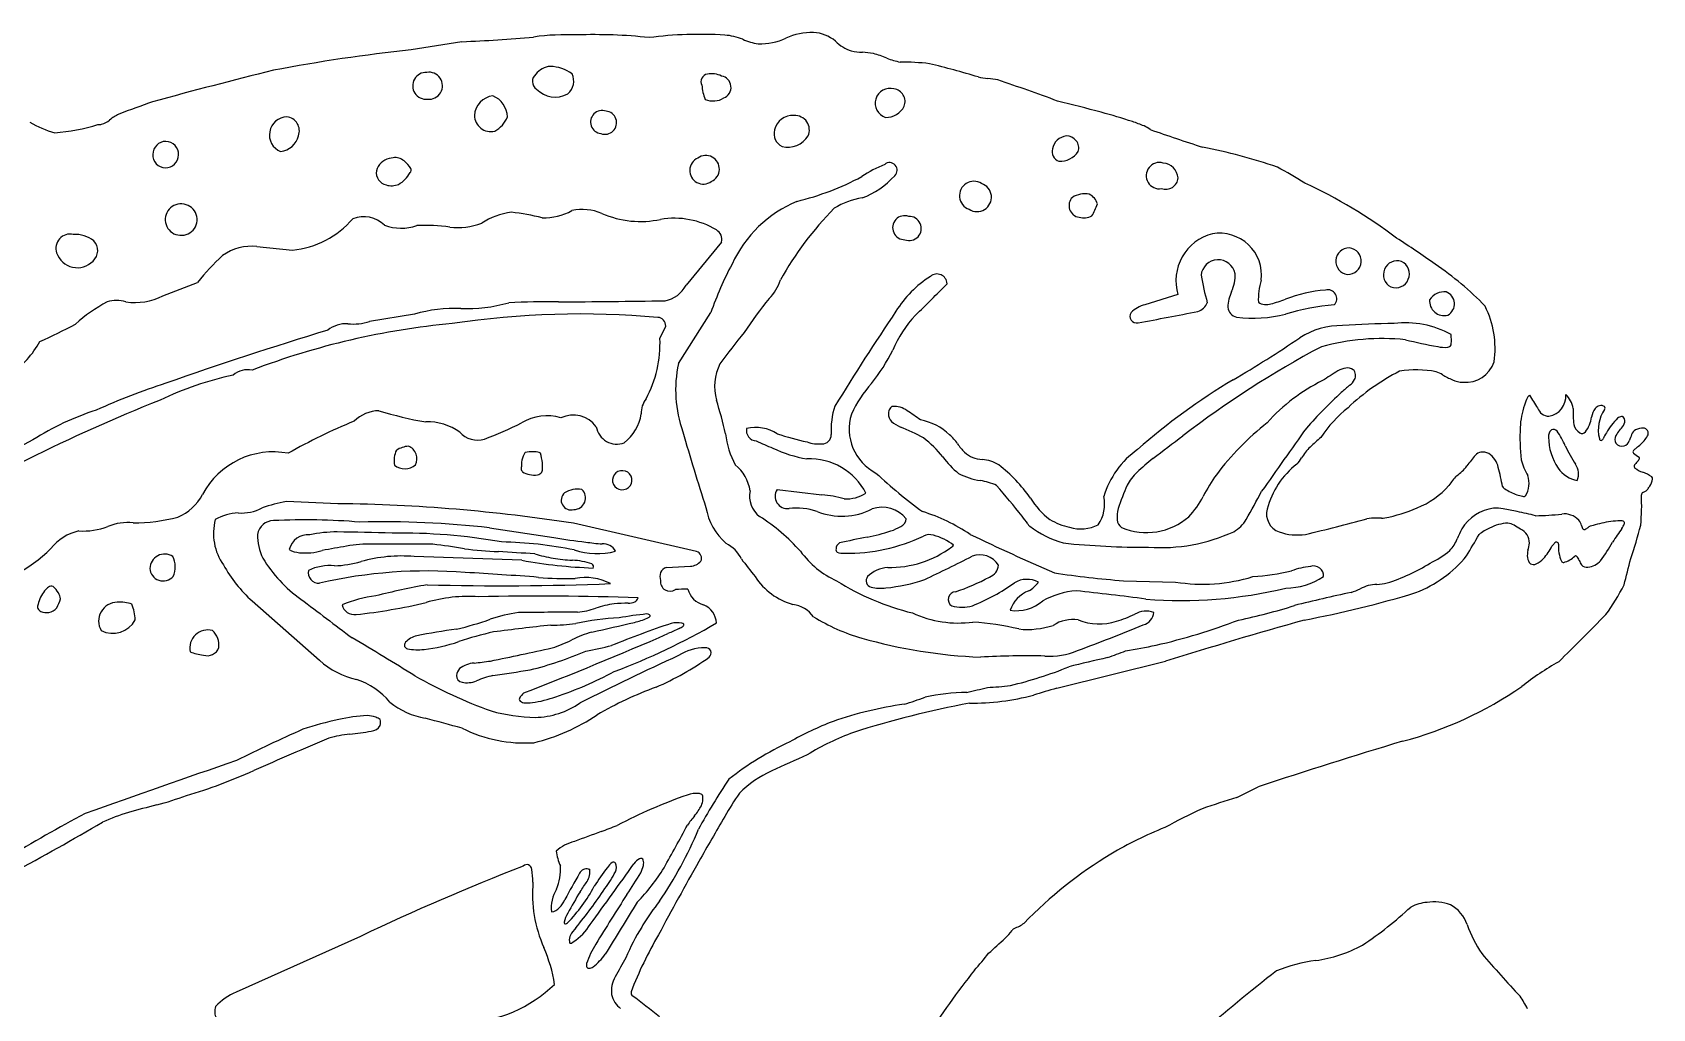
# Model space of a CAD drawing. Extents: x 0 to 12.9, y 0 to 8.7.
# Drawn here: x 4.39 to 9.9, y 5.36 to 8.68 of the extents above; entities that cross this region are included whole.
import ezdxf

# ---------------------------------------------------------------- set-up
doc = ezdxf.new("R2010")
doc.units = 0
doc.layers.add('WHITE', color=7, linetype='CONTINUOUS')

msp = doc.modelspace()

# ---------------------------------------------------------------- linework, layer by layer
at = {"layer": 'WHITE', "linetype": 'CONTINUOUS'}
for p, q in [((5.85001, 8.643807), (5.677751, 8.615812)), ((5.616284, 8.249495), (5.602744, 8.247124)), ((5.153178, 7.948205), (5.273724, 7.935923)), ((6.73179, 7.963076), (6.61145, 7.816985)), ((8.283503, 7.784744), (8.171228, 7.750508)), ((5.688477, 7.718724), (5.536267, 7.693383)), ((6.585471, 7.550117), (6.695748, 7.723492)), ((6.522781, 7.635819), (6.542514, 7.677489)), ((4.392003, 7.291658), (3.999017, 7.081309)), ((6.102628, 7.250415), (6.091036, 7.251087)), ((6.920735, 7.122736), (7.073623, 7.104775)), ((9.863513, 7.112384), (9.874806, 7.118482)), ((5.428587, 7.074323), (5.253309, 7.081635)), ((6.647622, 6.912217), (6.22958, 7.0078)), ((5.943877, 6.992231), (6.162079, 6.959274)), ((6.053673, 6.88206), (5.688046, 6.894977)), ((6.544742, 6.858194), (6.626385, 6.861832)), ((8.097907, 6.812668), (8.275016, 6.808349)), ((5.137264, 6.743983), (5.365667, 6.542301)), ((7.871336, 6.44775), (8.241047, 6.539641)), ((6.28063, 5.83322), (6.284699, 5.83312)), ((6.465296, 5.643606), (6.460802, 5.636264)), ((5.505712, 5.604525), (5.082853, 5.414705)), ((6.221971, 5.581832), (6.227794, 5.585544))]:
    msp.add_line(p, q, dxfattribs=at)
for centre, radius, start, end in [((5.672014, 13.223697), 4.583347, -87.774342, -84.723724), ((6.205268, 7.854923), 0.812572, 87.470067, 97.906665), ((6.302046, 6.992677), 1.675132, 83.697939, 92.083813), ((6.657822, 7.339337), 1.329509, 86.3203, 97.428739), ((6.73102, 8.473513), 0.192974, 67.704334, 86.396507), ((6.885761, 8.835773), 0.200991, -113.931028, -98.161473), ((6.862211, 8.855025), 0.218264, -91.308512, -65.92045), ((7.04305, 8.450865), 0.224508, 89.596025, 114.131246), ((7.035964, 8.543715), 0.131938, 50.660905, 86.232769), ((7.209102, 8.731694), 0.124079, -136.163888, -106.873032), ((6.262616, 3.024076), 5.62224, 95.971114, 100.798804), ((7.220521, 8.820736), 0.213125, -102.859398, -92.557336), ((7.196484, 8.336384), 0.271827, 79.022184, 86.936597), ((7.169385, 8.291588), 0.321472, 67.213264, 75.799301), ((9.455102, -8.57976), 17.644967, 103.923612, 105.302087), ((5.728079, 8.493985), 0.045578, 87.273946, 276.013123), ((5.737868, 8.494265), 0.045883, -96.274506, 99.561575), ((6.154274, 8.493856), 0.06613, 93.407992, 143.330046), ((6.146009, 8.425373), 0.134566, 54.579601, 88.154385), ((6.174201, 8.509795), 0.055829, -50.863329, 26.876037), ((7.3774, 8.793049), 0.221429, -112.156249, -99.846983), ((7.336792, 7.678553), 0.896333, 83.463365, 89.824862), ((6.777336, 5.814265), 2.833102, 73.031485, 76.497538), ((6.120715, 8.508931), 0.031238, 128.58533, 236.531635), ((6.167138, 8.543724), 0.088059, -136.287341, -61.290187), ((6.687351, 8.508699), 0.025095, 97.326064, 209.777204), ((6.811297, 8.50507), 0.145995, -176.531206, -156.968831), ((6.698316, 8.456105), 0.078768, 64.592562, 100.359869), ((6.725652, 8.488953), 0.038842, -68.666273, 80.427513), ((7.305271, 8.434667), 0.050665, 75.339379, 251.834131), ((7.312253, 8.440375), 0.043699, -20.752962, 82.319196), ((7.656185, 8.757042), 0.23875, -102.584571, -94.553405), ((7.61723, 8.272929), 0.246929, 77.359666, 85.354029), ((5.496671, 2.043194), 6.826313, 69.619843, 71.424095), ((10.975361, -8.708151), 18.226394, 109.80982, 110.192944), ((5.963539, 8.389222), 0.071271, 97.078385, 176.747673), ((5.924327, 8.385179), 0.080727, 2.342308, 67.855334), ((6.70378, 8.510082), 0.06768, -113.365397, -57.862553), ((7.291405, 8.455295), 0.068795, -91.607403, -26.228614), ((6.511294, 2.831505), 5.773787, 74.825449, 76.349334), ((4.553994, 8.664634), 0.341409, -120.43005, -104.924977), ((4.606345, 8.431348), 0.070729, -74.377961, -49.311165), ((4.74548, 8.267728), 0.144052, 115.296081, 130.222866), ((5.256492, 8.32746), 0.060952, 91.513111, 248.157017), ((5.249765, 8.341018), 0.047648, -20.33508, 83.834062), ((5.947508, 8.393755), 0.055127, -179.49133, -75.441724), ((5.915191, 8.426117), 0.097364, -61.690435, -22.741939), ((6.326335, 8.370907), 0.03926, 70.292449, 263.734442), ((6.336143, 8.368645), 0.039372, -110.973938, 85.000829), ((6.972083, 8.331899), 0.061118, 83.877256, 168.626882), ((6.982172, 8.344285), 0.048516, -25.109652, 94.21978), ((7.47515, 6.375403), 2.101157, 71.868516, 74.896242), ((7.965019, 7.877071), 0.52161, 67.08321, 71.67383), ((4.430156, 8.916617), 0.58298, -86.46885, -71.736776), ((4.617357, 8.459528), 0.09663, -92.67184, -85.230523), ((5.226304, 8.340476), 0.069997, -83.840348, -13.227381), ((6.958087, 8.331212), 0.047657, 164.495017, 245.168134), ((6.957281, 8.36694), 0.08128, -103.668866, -32.142508), ((7.910172, 8.269864), 0.054144, 96.491662, 169.497272), ((7.904613, 8.281979), 0.041686, -15.864285, 90.772908), ((8.138552, 8.281693), 0.081384, 51.309035, 68.6878), ((10.63191, 15.34765), 7.416186, -109.229026, -107.780766), ((4.844375, 8.260182), 0.045198, 90.73019, 266.788113), ((4.84186, 8.260236), 0.045181, -90.022083, 87.540386), ((7.888294, 8.269653), 0.032939, 162.179483, 252.601849), ((7.883364, 8.312172), 0.074115, -93.805955, -34.13407), ((7.977389, 6.317612), 2.006339, 71.284018, 78.797123), ((5.602247, 8.199478), 0.043436, 172.634314, 257.055621), ((5.615898, 8.189902), 0.058714, 102.945887, 165.052796), ((5.623171, 8.203978), 0.046034, 49.280634, 98.60421), ((5.565453, 8.136705), 0.134675, 34.588031, 49.340306), ((5.665977, 8.20806), 0.011534, -49.125814, 26.220008), ((6.670272, 8.206273), 0.046106, 113.670204, 306.201233), ((6.678845, 8.21121), 0.046087, -66.119427, 125.990887), ((7.433334, 7.857454), 0.397471, 111.636184, 124.414057), ((7.303554, 8.207445), 0.025703, -47.112554, 130.734214), ((8.220284, 8.188771), 0.044748, 73.25466, 279.409378), ((8.228234, 8.175899), 0.055941, 5.152342, 84.930493), ((7.685992, 6.51016), 1.946998, 58.116165, 61.293584), ((5.610375, 8.217127), 0.062584, -106.579282, -67.516514), ((5.588832, 8.243068), 0.095316, -61.502903, -27.308317), ((6.760218, 9.031235), 0.957414, -76.211582, -62.067838), ((7.106537, 8.384268), 0.290336, -69.160421, -42.368134), ((7.589833, 8.120702), 0.048863, 57.661323, 250.226815), ((7.600523, 8.115475), 0.049009, -123.738607, 71.626743), ((8.241723, 8.184588), 0.042384, -109.464133, -4.959724), ((8.012737, 6.63562), 1.681196, 52.924263, 65.332234), ((7.153068, 7.710068), 0.424574, 112.81955, 155.155231), ((7.245122, 7.872715), 0.24279, 98.359394, 122.333405), ((7.953277, 8.08703), 0.040115, 135.61223, 261.709931), ((7.966064, 8.049083), 0.077945, 78.375501, 122.129647), ((7.961717, 8.080217), 0.04946, 14.477125, 66.082442), ((4.894698, 8.039411), 0.05321, 86.109888, 266.325814), ((4.896678, 8.03928), 0.053243, -95.810349, 88.246052), ((5.242283, 8.248883), 0.314536, -84.263071, -41.026568), ((5.516423, 7.951584), 0.098027, 44.537952, 112.082831), ((6.047078, 7.830164), 0.236155, 97.100007, 123.412632), ((5.919077, 7.207126), 0.863057, 76.347171, 83.425716), ((6.127099, 8.251727), 0.205976, -91.198498, -61.961227), ((6.259741, 7.905755), 0.168034, 67.055997, 102.307921), ((6.456663, 8.361583), 0.328518, -113.580054, -77.973559), ((6.571351, 7.765702), 0.278439, 58.945348, 99.558614), ((7.913512, 7.287179), 1.123553, 135.272748, 150.853074), ((7.354531, 8.01199), 0.040897, 70.379309, 271.246292), ((7.37014, 8.009466), 0.041089, -110.991786, 92.617387), ((7.963014, 8.103409), 0.058184, -105.471732, -61.536719), ((7.841208, 8.146781), 0.176906, -32.297448, -17.841131), ((4.518616, 7.941874), 0.048685, 77.608605, 198.468566), ((4.533743, 7.881442), 0.108085, 52.771843, 92.481285), ((5.643754, 8.180237), 0.169909, -109.765667, -71.719784), ((5.726284, 7.431961), 0.587669, 81.936466, 92.851556), ((5.835748, 8.238722), 0.226521, -96.853398, -68.970025), ((6.696732, 7.972771), 0.036375, -15.457562, 59.879201), ((8.440915, 7.831886), 0.16432, 104.236878, 196.672159), ((8.424766, 7.850417), 0.142819, -6.804333, 99.780996), ((4.563691, 7.934639), 0.048333, -47.768983, 42.838026), ((5.136536, 7.774328), 0.174671, 84.532822, 124.956907), ((8.864775, 7.898258), 0.04519, 88.627309, 263.601659), ((8.861346, 7.898491), 0.04517, -92.037903, 84.266836), ((6.955924, 4.782545), 3.806648, 54.664728, 57.051903), ((4.542715, 7.950343), 0.074227, -161.223127, -43.924437), ((5.604857, 7.304133), 0.83623, 132.82161, 141.368305), ((7.925234, 7.284791), 1.305409, 152.455668, 160.36279), ((8.420088, 7.844644), 0.058374, 11.022422, 174.455811), ((9.028707, 7.852485), 0.047081, 71.837804, 242.525182), ((9.02305, 7.854865), 0.046982, -109.993047, 64.356033), ((8.586594, 7.035836), 1.025696, 43.776517, 56.176343), ((3.431865, 11.56104), 4.032202, -69.659275, -67.858012), ((6.782355, 7.881992), 0.157248, -44.703042, -17.614613), ((7.638044, 7.534954), 0.367831, 122.213651, 148.321749), ((4.459125, 10.775573), 4.23844, -46.229591, -44.182601), ((7.464554, 7.82067), 0.034064, 1.570212, 131.547396), ((9.231942, 7.998381), 0.88247, -170.33882, -164.14203), ((8.366714, 7.846204), 0.111087, -27.456935, 4.957715), ((8.770048, 7.768582), 0.213573, 162.305475, 182.670928), ((4.676872, 7.65944), 0.105475, 72.773171, 108.136587), ((4.738865, 7.969384), 0.21145, -98.363648, -63.423091), ((6.521309, 7.863116), 0.101259, -79.002272, -27.101625), ((8.007831, 6.859363), 1.439486, 140.685991, 146.391471), ((8.612196, 7.732932), 0.159476, 157.101515, 176.854392), ((8.432914, 8.353386), 0.622906, -74.488213, -69.686978), ((8.818487, 7.335383), 0.46571, 94.18344, 111.321423), ((8.793035, 7.771015), 0.03007, -44.845824, 106.461317), ((9.187414, 7.762372), 0.048787, 174.241672, 285.694767), ((9.187798, 7.735935), 0.058098, 82.817586, 147.364102), ((9.180379, 7.753251), 0.042916, -61.871809, 69.993088), ((4.902062, 7.274195), 0.549787, 117.98972, 131.736554), ((5.827867, 7.212502), 0.525062, 88.015122, 105.395084), ((6.253371, 4.772016), 2.946832, 84.902301, 98.522661), ((5.863826, 8.270587), 0.533634, -91.908708, -74.239702), ((6.146673, 4.755454), 3.004726, 89.394923, 92.630561), ((6.016098, 41.354164), 33.594543, -89.723184, -89.105376), ((14.964908, 2.578977), 9.213122, 146.020773, 148.401805), ((7.685498, 7.440672), 0.402308, 137.024302, 157.345775), ((8.142812, 7.710768), 0.022569, 145.291818, 283.947127), ((8.200409, 7.645071), 0.109401, 105.470007, 134.1121), ((5.00772, 24.705978), 17.304482, -79.543637, -78.859828), ((8.335234, 7.77667), 0.051619, -72.077833, -22.108878), ((8.490898, 7.745615), 0.038141, -174.083153, -102.801789), ((8.539237, 8.165786), 0.460877, -97.078042, -76.179974), ((8.583795, 7.800495), 0.049865, -122.904148, -71.640234), ((8.892758, 6.892522), 0.860865, 95.225455, 106.425867), ((9.043555, 7.602465), 0.317645, -8.345496, 26.755125), ((3.838652, 8.961883), 1.455407, -66.643051, -61.367663), ((9.343318, -5.33895), 13.589373, 106.895276, 109.338838), ((6.054496, 5.126484), 2.570849, 95.308423, 110.910451), ((5.457841, 7.582104), 0.103782, 87.480787, 128.011693), ((5.482084, 7.857313), 0.172653, -96.545457, -71.709788), ((6.514713, 7.679334), 0.027862, -3.797194, 88.978555), ((9.183973, 5.746909), 3.047261, 141.204677, 143.737426), ((8.838879, 7.417795), 0.261691, 89.082364, 122.669277), ((9.008947, 5.632914), 2.053249, 89.745392, 94.633836), ((9.058768, 7.374835), 0.313957, 60.859764, 97.447988), ((4.105141, 7.798965), 0.355568, -53.553987, -29.154907), ((6.12508, 7.6189), 0.398061, -28.218322, 2.436062), ((10.388112, 4.569069), 3.44205, 118.026305, 127.345462), ((6.420227, 11.001838), 4.062185, -59.683436, -55.900429), ((8.976572, 6.861818), 0.773538, 84.034361, 105.429414), ((9.548666, 9.692883), 2.119538, -103.413899, -100.397784), ((9.189385, 7.710683), 0.105136, -102.778826, -84.158334), ((9.198199, 7.620892), 0.014919, -82.734016, -27.158157), ((9.188449, 7.6212), 0.024099, -17.179303, -2.336666), ((8.927404, 7.623808), 0.285363, 1.130494, 5.075715), ((9.097701, 7.627117), 0.115034, -3.438265, 1.156344), ((7.004387, 7.461689), 0.428147, 168.080492, 199.497527), ((6.882814, 7.471702), 0.174149, 153.530478, 195.182147), ((6.731997, 7.88934), 0.652121, -38.520648, -26.768983), ((9.260472, 7.589364), 0.102806, -94.539206, -18.724498), ((5.300454, 6.438004), 1.097117, 101.995937, 115.742405), ((5.12221, 7.452491), 0.076947, 78.965024, 130.315141), ((9.580895, 5.631815), 2.168991, 120.786254, 131.408424), ((9.046433, 6.940486), 0.615284, 116.205647, 138.328519), ((9.642125, 6.175219), 1.577239, 121.11069, 123.363352), ((8.867918, 7.454031), 0.082357, 99.79379, 119.64982), ((8.859155, 7.501475), 0.034119, 55.191986, 98.84552), ((9.365777, 6.872279), 0.730227, 116.78101, 133.658848), ((8.831316, 7.524384), 0.059697, -53.290133, -28.619699), ((8.866867, 7.513315), 0.02, 1.257789, 53.969594), ((8.848767, 7.51116), 0.038183, -23.737065, 3.896187), ((9.094613, 7.174255), 0.354676, 79.219898, 99.389352), ((9.128734, 7.426226), 0.101683, 57.926346, 71.52812), ((9.328098, 7.758637), 0.285954, -120.554821, -113.020147), ((9.256853, 7.586019), 0.099241, -114.135237, -92.608756), ((5.65758, 5.025771), 2.589315, 108.332926, 113.943261), ((7.564238, 7.196247), 0.431333, 138.296641, 154.938565), ((10.130589, 6.06703), 1.894249, 133.001477, 138.128479), ((9.136205, 7.132314), 0.436981, 128.02854, 132.91144), ((9.668147, 7.34307), 0.217229, 154.879679, 162.4205), ((9.50247, 7.414616), 0.037266, 130.918837, 146.308168), ((10.057344, 7.786081), 0.67337, -149.347309, -144.991399), ((9.533143, 7.439047), 0.068507, -80.773666, 5.345671), ((9.542846, 7.383486), 0.085205, 9.967654, 46.635435), ((7.099973, 1.727675), 6.136279, 111.771935, 120.989649), ((4.904464, 6.477333), 0.962155, 108.024334, 122.18252), ((5.56922, 7.269499), 0.120502, 90.576612, 135.124587), ((5.939151, 8.603615), 1.269102, -107.00445, -99.616245), ((6.313566, 7.398974), 0.146841, -53.084467, -7.625986), ((6.538049, 7.382029), 0.078982, 141.973673, 181.844108), ((5.390187, 7.000592), 1.391223, 12.921225, 17.809187), ((7.347796, 7.327706), 0.243149, 161.147257, 184.37915), ((7.335353, 7.328817), 0.169428, 162.786927, 242.498539), ((7.334718, 7.379331), 0.035365, 177.374781, 226.571952), ((7.334707, 7.379094), 0.035365, 149.165447, 176.991121), ((7.326573, 7.384315), 0.025707, 134.280666, 149.864746), ((7.314773, 7.396729), 0.008584, 102.893611, 135.744955), ((7.316375, 7.32303), 0.082142, 54.883765, 92.454222), ((6.642589, 6.324997), 1.286311, 53.491435, 55.906428), ((9.143782, 7.048373), 0.451264, 128.696282, 146.139366), ((9.719276, 7.319715), 0.273109, 160.989265, 177.091649), ((9.54498, 7.412654), 0.041236, -161.793101, -91.186343), ((9.926796, 7.381916), 0.300474, 176.886824, 187.28034), ((9.754846, 7.355831), 0.067342, 141.977844, 168.910136), ((9.720981, 7.385131), 0.022725, 56.365998, 147.587596), ((9.831532, 7.326046), 0.119551, 145.019008, 194.69156), ((9.726376, 7.39931), 0.008615, -33.261949, 33.398911), ((6.189167, 5.617133), 1.875107, 112.096018, 119.719743), ((5.73419, 7.168234), 0.184247, 53.941369, 92.189728), ((5.527748, 8.371498), 1.149064, -69.710114, -62.812927), ((6.138834, 7.20419), 0.168793, 73.566091, 120.662888), ((6.228256, 7.278884), 0.096648, 36.154414, 115.540077), ((6.376206, 7.347707), 0.070903, -170.415861, -68.871008), ((6.851686, 7.322665), 0.034992, 167.512548, 267.784194), ((6.847662, 7.197868), 0.135752, 56.999277, 102.828131), ((7.382945, 7.433763), 0.108076, -132.158275, -113.45656), ((7.155206, 6.838626), 0.529273, 60.159173, 69.57354), ((7.372942, 7.167545), 0.194509, 46.30316, 79.655059), ((9.191263, 6.585479), 0.974248, 128.345722, 142.92018), ((60.280948, -29.374169), 63.29157, 144.553426, 144.791822), ((10.195476, 7.30035), 0.749694, 177.460132, 185.88719), ((9.571682, 7.303553), 0.029023, 131.380483, 186.275806), ((9.558827, 7.307607), 0.018821, 45.926859, 109.657483), ((9.669802, 7.352076), 0.041876, -168.654242, -118.969317), ((9.582199, 7.382126), 0.107394, -36.64923, -7.136204), ((9.947968, 7.191775), 0.24249, 134.576956, 149.338045), ((9.794261, 7.347011), 0.024039, 98.006968, 133.31003), ((9.658349, 7.435162), 0.168433, -41.689345, -34.317398), ((9.791033, 7.36235), 0.008467, 51.299738, 90.810305), ((9.786073, 7.3571), 0.015675, 22.88369, 49.148134), ((9.778115, 7.35447), 0.024039, -36.403121, 21.283186), ((9.851752, 7.299844), 0.028281, 116.963421, 159.8117), ((9.865802, 7.271834), 0.059616, 89.549791, 116.792951), ((9.864573, 7.316293), 0.015251, 44.07065, 83.609517), ((9.850125, 7.304565), 0.033828, 23.371211, 41.319879), ((5.679619, 7.16645), 0.10412, 96.392432, 120.219745), ((5.650801, 7.227105), 0.046152, -27.247267, 68.085831), ((5.902736, 7.37072), 0.080486, -138.302784, -73.043881), ((13.088884, 9.154075), 6.742672, -164.205381, -161.920385), ((7.037742, 7.344041), 0.29335, -173.667503, -151.976347), ((7.467229, 8.620898), 1.469006, -114.830869, -112.448088), ((7.312152, 8.540028), 1.288905, -107.638568, -102.966764), ((7.06302, 7.399479), 0.122247, -109.139244, -85.235699), ((7.074055, 7.308944), 0.031302, -91.613842, 0.357152), ((7.208496, 7.018744), 0.349228, 37.892854, 53.020092), ((7.40532, 7.188914), 0.15693, 34.705105, 49.461675), ((7.695291, 7.386393), 0.193908, -146.10735, -135.053741), ((-28.522573, 55.461363), 60.620944, -52.71715, -52.596462), ((9.441626, 6.511017), 1.036601, 130.453005, 133.180688), ((9.729829, 7.301141), 0.186998, -179.766923, -145.476295), ((9.336378, 7.157298), 0.286915, 23.322714, 34.820599), ((10.019539, 7.462972), 0.461558, -155.407566, -146.488156), ((9.657477, 7.327417), 0.01438, -123.60098, -40.803326), ((9.721051, 7.294607), 0.005282, 167.77309, 323.212709), ((9.723318, 7.296348), 0.005282, -68.172621, -17.226548), ((9.848334, 7.244058), 0.130254, 146.769793, 157.080906), ((9.794936, 7.292289), 0.026598, 148.937038, 208.381972), ((9.79211, 7.296302), 0.026472, -141.008543, -72.000247), ((9.847727, 7.265907), 0.085559, 138.016, 152.046028), ((9.792238, 7.296344), 0.026473, -72.292741, -17.492307), ((10.351077, 7.106208), 0.563832, 158.854465, 161.149046), ((9.576298, 7.579897), 0.41273, -50.583583, -47.961156), ((9.76753, 7.37371), 0.131601, -49.683881, -31.4471), ((9.866076, 7.313052), 0.015886, -30.236605, 18.087458), ((5.208533, 6.978945), 0.271484, 79.16488, 152.255122), ((5.699485, 7.221537), 0.08025, 154.234759, 191.962182), ((6.139507, 7.204673), 0.087404, 159.390672, 177.083223), ((6.10746, 7.217424), 0.052924, 148.058516, 160.099009), ((6.07646, 7.236471), 0.016542, 133.544319, 147.235236), ((6.093807, 7.093954), 0.157158, 91.010296, 100.53808), ((6.095705, 7.192779), 0.058049, 73.279588, 83.150725), ((6.107655, 7.23361), 0.01551, 55.659017, 72.162449), ((5.929261, 7.18865), 0.195856, 7.058212, 17.154079), ((7.09824, 7.668483), 0.448435, -115.342918, -99.726123), ((7.03279, 7.013307), 0.213436, 26.961096, 92.768137), ((7.742735, 7.428344), 0.323981, -142.970642, -129.178738), ((7.622961, 7.321), 0.096638, -132.198572, -92.945493), ((7.611522, 7.107647), 0.117021, 57.292003, 86.829271), ((8.318214, 7.014019), 0.29896, 125.108086, 163.620383), ((8.621711, 6.684506), 0.688798, 127.901302, 133.950268), ((8.624876, 7.272989), 0.089424, -45.744248, -28.807084), ((8.89284, 7.110982), 0.223812, 135.839766, 147.905073), ((13.055387, 4.226376), 4.818991, 141.305462, 141.859671), ((9.32078, 7.213874), 0.036605, 102.166948, 136.533603), ((9.318266, 7.203655), 0.046294, 61.997196, 96.449966), ((9.299109, 7.181888), 0.074809, 12.370584, 56.863349), ((9.673867, 7.287037), 0.232976, -164.162091, -149.830632), ((9.83592, 7.250897), 0.006219, 137.853669, 225.848337), ((9.94148, 7.132111), 0.165095, 128.652765, 131.860201), ((9.915372, 7.337535), 0.12377, -132.60429, -121.619567), ((9.953683, 7.114923), 0.14915, 137.143877, 142.419744), ((9.814777, 7.244823), 0.041035, -43.898598, -25.753507), ((9.847914, 7.228787), 0.004224, -25.147109, 52.537605), ((5.655717, 7.250959), 0.057688, -127.026656, -51.240385), ((6.064953, 7.192763), 0.013463, 177.902556, 229.666057), ((6.633402, 7.174847), 0.582195, 176.625067, 178.188066), ((6.089303, 7.233402), 0.060699, -123.006897, -99.277009), ((6.096145, 7.243205), 0.071664, -103.415472, -81.49117), ((6.104635, 7.191611), 0.019396, -83.743671, -30.825882), ((6.080952, 7.196856), 0.043102, -20.628103, -1.974642), ((5.999487, 7.201211), 0.124679, -2.684766, 5.294733), ((6.393842, 7.154168), 0.032233, 84.488704, 266.367908), ((6.3957, 7.154019), 0.032256, -96.944612, 87.801223), ((6.685952, 7.093962), 0.145667, 9.481085, 50.408731), ((8.40459, 8.402135), 1.677467, -133.161067, -126.136688), ((7.656051, 7.408554), 0.259703, -117.021188, -99.895811), ((7.338099, 6.776055), 0.546157, 35.564721, 51.945627), ((8.247646, 7.067795), 0.153273, 132.720367, 153.013914), ((8.915235, 6.817144), 0.614632, 144.635361, 152.683252), ((8.862602, 6.98355), 0.285548, 127.877513, 165.259314), ((9.490842, 6.935777), 0.349728, 138.094823, 145.023684), ((9.140495, 7.298272), 0.157255, -55.060531, -37.502906), ((8.173554, 6.895574), 1.236169, 11.039162, 14.156937), ((9.395041, 7.144067), 0.081623, -31.88043, 18.49061), ((9.656019, 7.249239), 0.096776, -146.026817, -99.109852), ((9.586163, 7.175242), 0.05864, -21.570033, 34.127509), ((9.841465, 7.201292), 0.007543, 142.486035, 229.208089), ((9.894991, 7.2712), 0.095577, -127.704704, -109.568995), ((9.804411, 7.026393), 0.165463, 57.305515, 69.270295), ((9.887745, 7.159221), 0.008815, -7.789791, 46.731137), ((4.816833, 7.186651), 0.171883, -66.716841, -28.236543), ((6.220551, 7.086498), 0.033253, 131.07081, 287.248062), ((6.243887, 7.036678), 0.087464, 80.98096, 121.103168), ((6.230542, 7.094257), 0.039517, -90.189672, 46.790898), ((6.912447, 7.099073), 0.084944, 167.155478, 233.177904), ((6.95644, 7.099909), 0.042378, 147.407712, 276.896581), ((7.025648, 6.622619), 0.484536, 75.211233, 84.317718), ((7.157005, 7.21393), 0.123065, -93.576022, -57.55449), ((7.582071, 6.947907), 0.2069, 65.696582, 81.845113), ((5.012779, 4.857239), 3.498711, 38.428085, 40.650955), ((8.692204, 6.871086), 0.639235, 155.384284, 163.040496), ((4.002358, 9.550147), 5.173543, -29.267281, -28.060182), ((8.994321, 7.319789), 0.278868, -68.56268, -41.158362), ((9.406062, 7.143857), 0.022433, -148.916165, -120.081631), ((9.50417, 7.299752), 0.206616, -121.955122, -109.46462), ((9.477031, 7.217232), 0.119784, -110.377901, -100.810472), ((9.179156, 7.068917), 0.680321, -5.689573, 2.966902), ((9.869117, 7.103414), 0.010577, 121.995259, 176.119659), ((9.859274, 7.138879), 0.025637, -52.71148, -36.020868), ((9.797964, 7.187559), 0.103906, -37.850543, -30.949327), ((9.833377, 7.169045), 0.064056, -33.037667, -9.905729), ((5.102151, 7.184848), 0.142077, -95.012642, -61.101767), ((5.359006, 6.498481), 0.592655, 100.273424, 108.514642), ((5.362786, 1.426437), 5.648269, 81.172405, 89.332505), ((6.882327, 7.095778), 0.206064, -170.4432, -130.591575), ((6.986667, 6.834591), 0.224657, 71.809599, 96.424784), ((7.141208, 7.260829), 0.228937, -111.635319, -63.219825), ((7.278828, 6.958298), 0.104026, 38.620773, 109.350288), ((7.98954, 7.214133), 0.239621, -149.831261, -126.363637), ((7.912475, 7.072389), 0.121708, -34.667978, 12.304444), ((8.184863, 7.027042), 0.108472, 163.666161, 183.810737), ((8.094636, 7.240838), 0.308894, -43.036427, -27.291614), ((8.649331, 7.039706), 0.065008, 165.296021, 250.301245), ((8.871072, 7.587267), 0.573137, -78.400096, -66.866625), ((9.378951, 6.907002), 0.154359, 98.536932, 148.04782), ((9.356279, 6.87989), 0.179761, 79.55334, 90.07695), ((9.212722, 5.98719), 1.083892, 78.082984, 80.646964), ((9.459101, 7.124684), 0.025517, -100.240938, -85.616871), ((9.460968, 7.103431), 0.004191, -88.862286, -36.161312), ((4.561268, 7.226828), 0.24529, -93.158482, -69.683712), ((4.713151, 6.838683), 0.171615, 83.509852, 112.87762), ((4.731405, 7.619976), 0.610779, -89.892669, -75.457202), ((5.188757, 6.972785), 0.18322, 165.00416, 215.550559), ((5.095472, 6.880979), 0.162436, 92.023265, 121.0144), ((5.209497, 6.961833), 0.054919, 89.786411, 171.17781), ((5.319707, 4.844101), 2.175433, 85.155709, 92.898503), ((5.588161, 3.946665), 3.066269, 83.338165, 91.583696), ((6.50083, 6.466531), 0.669941, 41.750261, 57.424038), ((7.227026, 7.205712), 0.238144, -70.193349, -61.371802), ((7.327981, 7.026136), 0.032254, -65.947964, -5.174442), ((7.235403, 6.46207), 0.612362, 56.089015, 72.909478), ((7.492389, 6.818298), 0.337387, 33.766158, 39.257551), ((7.795696, 7.018187), 0.025967, -151.558269, -128.152026), ((7.996423, 7.289159), 0.363177, -126.645853, -106.471061), ((7.966935, 7.224106), 0.235487, -120.485702, -102.746436), ((7.95286, 7.120741), 0.131877, -106.693593, -63.075966), ((8.111657, 7.02251), 0.035129, -175.630244, -124.346723), ((8.176697, 7.195933), 0.219495, -112.743962, -49.099148), ((8.411291, 7.084678), 0.122179, -59.691567, -31.476819), ((5.866213, 18.756324), 12.126107, -76.400711, -75.38569), ((8.951583, 6.922775), 0.103055, 86.925281, 104.509032), ((8.941805, 5.01201), 2.013729, 89.051404, 89.564528), ((8.977916, 7.109999), 0.084581, -91.878651, -84.300175), ((9.409431, 6.867725), 0.140612, 92.044678, 118.424026), ((9.39941, 6.956153), 0.052335, 60.032239, 84.513859), ((9.173388, 6.570886), 0.499006, 56.68324, 59.646502), ((9.051393, 5.196113), 1.891241, 76.312629, 78.249666), ((9.48248, 7.996604), 0.9631, -89.022725, -83.714116), ((9.596467, 6.973227), 0.066616, 42.785493, 97.363142), ((9.615221, 6.990318), 0.041244, 13.37493, 43.058144), ((9.67931, 7.003188), 0.024193, -172.090395, -140.30872), ((9.625618, 7.061217), 0.085218, -58.633663, -50.02295), ((9.691763, 6.974335), 0.024403, 106.530109, 117.835034), ((9.752061, 6.791795), 0.216634, 105.453965, 108.082707), ((9.847625, 6.444649), 0.576694, 102.431378, 105.414876), ((9.799063, 6.694767), 0.32205, 92.206245, 103.573605), ((9.787551, 6.993541), 0.023055, 60.081272, 92.2032), ((9.728648, 7.033769), 0.076879, -34.211315, -21.929246), ((9.79563, 7.009702), 0.005128, 3.977512, 48.171727), ((9.787764, 7.009524), 0.012993, -20.106207, 2.352992), ((8.415007, 7.365886), 1.486479, -18.766445, -14.190891), ((4.584161, 6.819855), 0.166095, 102.661848, 142.18968), ((5.325385, 6.966194), 0.170205, 178.632725, 206.793625), ((5.326856, 6.903343), 0.06572, 84.736534, 166.3844), ((5.424225, 6.539611), 0.438788, 89.808537, 102.014812), ((5.146199, -11.152195), 18.132745, 88.52608, 89.116826), ((5.638069, 4.959739), 2.014972, 80.09038, 90.724002), ((5.955386, 5.546473), 1.398486, 78.600669, 88.793423), ((6.581259, 9.549883), 2.624303, -99.191223, -96.78221), ((6.434841, 8.121747), 1.189097, -97.903192, -95.245452), ((6.69527, 6.835803), 0.116269, 26.300227, 62.892261), ((7.146898, 6.919851), 0.025532, 123.149529, 178.394394), ((8.298697, 1.54408), 5.521612, 101.195443, 102.188404), ((7.1594, 7.509739), 0.603709, -90.848939, -64.605472), ((7.069081, 7.734604), 0.789859, -78.493479, -72.414446), ((7.438314, 6.928524), 0.041049, 69.678866, 119.180742), ((7.408833, 6.793438), 0.179006, 51.211316, 75.857478), ((11.280718, 14.699758), 8.571007, -115.601973, -113.497762), ((8.17988, 9.777611), 2.851149, -95.76569, -89.919715), ((8.224107, 7.524603), 0.599489, -93.848036, -65.475003), ((8.689259, 7.156563), 0.188494, -109.152117, -81.405976), ((9.106846, 7.006932), 0.136169, -42.470942, -22.618355), ((9.867564, 6.687875), 0.688749, 154.102868, 157.219241), ((6.140787, 8.77544), 3.64497, -31.021637, -29.705157), ((9.386564, 6.880434), 0.119382, 111.660063, 131.94939), ((9.427477, 6.941787), 0.050243, -1.983723, 66.544552), ((9.225572, 6.978626), 0.255052, -14.11212, -8.699655), ((9.581049, 6.921928), 0.025429, 123.123482, 151.341382), ((9.570009, 6.938149), 0.005824, 76.00308, 119.3645), ((9.564101, 6.924775), 0.020384, 54.918483, 68.964596), ((9.570436, 6.93806), 0.006362, -9.030998, 32.255996), ((9.663906, 6.990834), 0.004462, -136.050574, -79.23443), ((9.661722, 7.002173), 0.01601, -79.137494, -58.973788), ((9.223118, 7.244831), 0.616076, -36.235661, -29.21932), ((12.013926, 5.453889), 2.701345, 145.330048, 146.519585), ((4.072707, 7.315506), 0.547426, -78.058796, -46.006252), ((4.839734, 6.852467), 0.050713, 57.320936, 177.618435), ((4.797136, 6.859704), 0.078445, -24.410148, 26.864686), ((5.561107, 7.119833), 0.450935, -149.279007, -124.991788), ((5.303632, 6.988336), 0.080533, -120.314668, -94.228024), ((5.318626, 7.104831), 0.197919, -96.070965, -73.348004), ((5.861552, 4.388393), 2.573172, 99.027919, 100.891726), ((5.529345, 6.595777), 0.341493, 87.107493, 102.096622), ((5.64509, 6.381723), 0.515048, 85.215849, 105.564308), ((5.637755, -0.666831), 7.604213, 89.149332, 90.687015), ((5.567692, 5.236047), 1.710312, 80.215287, 83.85912), ((6.026282, 8.216104), 1.305471, -97.390707, -92.297902), ((2.139376, -54.052417), 61.084576, 86.284753, 86.400911), ((6.242344, 7.397396), 0.514418, -106.350894, -99.24222), ((6.249929, 7.411548), 0.52963, -99.806225, -92.669215), ((6.309731, 7.16164), 0.256401, -107.696485, -75.992208), ((6.331, 6.89213), 0.04576, 26.942707, 96.109052), ((6.64012, 6.889154), 0.024253, -25.170505, 71.981306), ((7.704141, 7.542955), 1.117241, -144.067284, -140.148274), ((7.251825, 7.094394), 0.310047, -144.109958, -114.457301), ((7.130948, 6.917486), 0.010055, 162.161835, 233.207268), ((7.147956, 6.986294), 0.080236, -106.680855, -88.214944), ((7.303848, 7.212103), 0.354329, -91.125268, -53.473215), ((3.83303, 14.360823), 8.354497, -64.554079, -63.321071), ((7.497931, 6.952344), 0.030106, -56.048351, -40.066308), ((7.61068, 6.827108), 0.073624, 31.769239, 111.147346), ((8.940978, 7.163265), 0.418971, -68.905509, -39.465506), ((8.997933, 7.171644), 0.331212, -64.590461, -50.795831), ((9.537077, 6.89976), 0.066283, 165.425381, 187.543648), ((9.502783, 6.893362), 0.0315, -175.805689, -133.643205), ((9.46745, 6.941618), 0.078805, -65.047927, -42.379805), ((9.406273, 7.002669), 0.165192, -43.719188, -26.169351), ((9.564043, 6.924742), 0.010779, 119.49978, 151.925251), ((9.692158, 6.927421), 0.115841, 175.226228, 204.838033), ((9.568568, 6.965614), 0.094509, -73.912011, -47.49458), ((9.635505, 6.892651), 0.004507, 39.562629, 133.123618), ((9.59811, 6.861495), 0.05318, 22.3717, 39.779396), ((0.726549, 9.177387), 9.379682, -14.691524, -14.129522), ((4.834594, 6.857761), 0.045641, -175.996134, -41.892275), ((5.437897, 7.083961), 0.453834, -151.334191, -131.485349), ((5.363125, 6.840166), 0.035798, 168.052221, 274.486364), ((5.400264, 6.697909), 0.166156, 84.290768, 115.740805), ((5.732819, 5.202551), 1.643405, 85.510298, 102.900132), ((5.400545, 7.24772), 0.384822, -87.580134, -73.9573), ((5.097856, -6.395157), 13.258079, 85.62036, 86.698178), ((6.361025, 8.593624), 1.738941, -100.180316, -92.160071), ((6.210956, 6.631006), 0.251894, 71.267657, 86.743724), ((6.288856, 6.861457), 0.008635, -39.888806, 69.706775), ((6.555466, 6.826998), 0.032988, 108.971371, 203.260127), ((6.62248, 6.915969), 0.054278, -85.87335, -43.163304), ((7.30472, 6.750306), 0.10782, 94.16442, 135.000614), ((7.625998, 6.869246), 0.047396, -69.688287, -4.082796), ((8.342359, 9.988756), 3.185481, -98.648616, -94.401177), ((8.494782, 7.561913), 0.736569, -86.628153, -76.293596), ((8.766946, 6.576514), 0.286928, 96.630195, 109.894104), ((8.744327, 6.829141), 0.034046, -4.38106, 107.980356), ((8.807348, 7.401153), 0.624656, -72.574834, -57.817415), ((9.49123, 6.888237), 0.020397, -119.963614, -62.352931), ((9.593668, 6.882198), 0.007473, -152.615509, -81.613608), ((9.773216, 6.936024), 0.137132, -156.679115, -149.527625), ((9.672812, 6.881278), 0.023136, -140.243309, -79.696795), ((9.666276, 6.932271), 0.074524, -81.764626, -43.826884), ((4.511883, 6.711905), 0.104194, 140.672817, 168.529357), ((4.487067, 6.734698), 0.070578, 126.811832, 142.218969), ((4.454718, 6.778461), 0.016161, 69.739375, 127.957715), ((4.406375, 6.731873), 0.08199, 28.553603, 48.862553), ((6.153299, 4.423706), 2.412285, 100.063558, 104.30839), ((5.980932, 16.095642), 9.300105, -91.535182, -87.694569), ((6.202482, 7.888068), 1.067846, -94.951966, -88.260073), ((6.268368, 6.630774), 0.192865, 63.29432, 99.991582), ((6.557119, 6.809137), 0.032323, 171.400504, 304.963747), ((6.611957, 6.388068), 0.396248, 89.21761, 95.258372), ((6.690199, 6.803671), 0.075369, -165.090728, -104.490318), ((7.0379, 6.951118), 0.228168, -147.052154, -105.989486), ((7.589961, 7.555509), 0.877599, -122.1112, -103.775046), ((7.245776, 6.812581), 0.022231, 141.084637, 256.542639), ((7.274445, 6.939733), 0.152573, -102.815669, -83.821156), ((7.223014, 7.415447), 0.631059, -83.827501, -71.561046), ((7.528622, 6.748997), 0.026227, 92.66899, 237.372405), ((7.298584, 7.464154), 0.725963, -71.627654, -61.727278), ((7.334852, 7.358398), 0.678193, -68.368653, -54.600576), ((7.810809, 6.681826), 0.102157, 109.63472, 162.731734), ((7.770807, 6.733564), 0.083927, 62.769956, 120.897022), ((7.714604, 6.878054), 0.117605, -58.254165, -36.445352), ((7.958032, 6.506346), 0.272904, 94.386261, 119.442693), ((6.610523, -5.520805), 12.370597, 82.736348, 83.843695), ((8.296994, 8.239787), 1.494291, -94.698077, -76.353458), ((8.367562, 7.379027), 0.578134, -99.211381, -72.843235), ((8.646779, 7.029485), 0.24182, -89.345002, -57.059672), ((8.800422, 6.995898), 0.23425, -72.142374, -64.160351), ((8.986085, 6.614926), 0.189556, 107.08459, 116.157816), ((8.966701, 6.632842), 0.167263, 92.396837, 102.535512), ((8.947337, 7.000711), 0.201133, -86.474432, -76.46594), ((9.089676, 7.16412), 0.798482, -35.751436, -27.246309), ((4.424612, 6.724471), 0.016935, 151.215263, 249.141678), ((4.43724, 6.752853), 0.048267, -80.179913, -41.483904), ((4.277053, 6.81927), 0.219619, -26.615536, -18.078432), ((4.441049, 6.745781), 0.045097, 6.796854, 34.097777), ((4.678872, 6.675464), 0.063883, 90.262169, 210.118278), ((4.69045, 6.637671), 0.102366, 68.309591, 96.658819), ((4.562892, 6.669693), 0.177019, 3.295948, 20.881761), ((25.928434, 33.836838), 34.045603, -127.288744, -126.92081), ((5.611813, 6.322892), 0.441667, 97.112729, 112.546356), ((5.484526, 6.740664), 0.043202, -166.805032, -82.111242), ((5.282409, 8.622627), 1.935968, -83.830865, -76.698701), ((5.874032, 6.239266), 0.520295, 86.400626, 106.320887), ((6.104016, -3.283865), 10.044338, 88.032239, 91.125645), ((6.215434, 6.983858), 0.279297, -84.510855, -71.290355), ((6.440942, 6.302782), 0.438152, 99.736556, 108.071689), ((6.579663, 1.334438), 5.404378, 91.741349, 92.25685), ((6.411872, 6.803145), 0.066921, -86.946342, -67.93391), ((6.429003, 6.76021), 0.020696, -67.230531, -15.87239), ((6.646108, 6.666886), 0.06862, 1.865891, 68.425784), ((6.961206, 6.628654), 0.104049, 36.377598, 82.355039), ((7.54779, 6.852322), 0.129762, -104.873699, -73.402417), ((7.733113, 6.851225), 0.140484, -98.125281, -49.748911), ((8.091861, 8.594763), 1.956646, -78.268627, -72.526824), ((9.827604, 2.194813), 4.676737, 101.787166, 104.21268), ((8.069888, 10.111397), 3.491897, -79.4043, -72.983723), ((4.437759, 6.75294), 0.048268, -113.410093, -80.805457), ((4.662963, 6.720982), 0.086983, -116.89665, -28.20609), ((5.482651, 8.036487), 1.431918, -75.894047, -71.119703), ((6.102311, 6.233523), 0.474566, 97.321939, 109.229892), ((6.243123, -5.783855), 12.489697, 90.00446, 90.923458), ((6.15734, 7.238727), 0.576979, -90.470809, -82.09177), ((6.414852, 5.878147), 0.808943, 92.171203, 102.720671), ((3.790878, 17.903266), 11.539371, -77.485768, -76.746907), ((7.71594, 3.239384), 3.617562, 108.611904, 112.036495), ((5.573485, 8.623661), 2.263313, -69.47682, -59.720427), ((6.572338, 5.69094), 1.01319, 95.360373, 100.700985), ((6.368183, 6.95819), 0.294941, -76.644477, -67.841811), ((6.478429, 6.681381), 0.018332, 60.366261, 92.323117), ((6.469152, 6.709836), 0.026848, -67.502908, -44.247578), ((6.485265, 6.693826), 0.004141, -41.131675, 57.439904), ((6.581692, 6.579506), 0.090558, 80.415033, 102.965931), ((6.595077, 6.656229), 0.012686, 48.248011, 82.329675), ((6.600638, 6.663473), 0.003641, -20.322821, 37.55611), ((7.385282, 7.237085), 0.643978, -121.900024, -105.933168), ((7.537107, 7.042881), 0.37388, -114.679654, -82.393608), ((7.510672, 5.640624), 1.034456, 77.049944, 85.790944), ((7.925163, 6.561605), 0.119238, 80.876457, 123.474187), ((8.015665, 6.859639), 0.193999, -111.657154, -72.304934), ((7.86427, 7.317284), 0.676028, -71.870047, -66.22292), ((8.176017, 6.63346), 0.07605, 70.78506, 121.015938), ((8.152545, 6.709373), 0.048674, -74.297815, -4.831626), ((7.716911, 8.718121), 2.180655, -76.961002, -69.244502), ((14.640061, -14.212513), 21.716337, 105.841577, 107.137365), ((-1.62217, 17.894955), 15.950782, -45.401336, -44.58726), ((4.986018, 6.584313), 0.061229, 74.480141, 192.030295), ((4.954109, 6.59242), 0.070155, -5.669586, 46.499199), ((-0.809358, -4.018818), 12.355958, 58.261699, 59.418631), ((5.709717, 6.558157), 0.068633, 101.3258, 138.539225), ((6.044982, 4.929628), 1.731314, 97.078566, 101.620775), ((6.209869, 5.502425), 1.163995, 102.549224, 108.567201), ((6.846692, -0.040651), 6.738263, 95.912392, 97.587601), ((1.298917, 18.71403), 13.172992, -68.810422, -66.506957), ((6.019496, 7.014003), 0.450934, -72.313629, -63.099879), ((6.387032, 6.289542), 0.361425, 105.367049, 116.899197), ((8.252789, 2.973028), 4.036592, 114.354253, 114.948066), ((6.559805, 6.711004), 0.066908, -64.89638, -51.727992), ((6.595022, 6.666074), 0.009822, -50.66961, -23.170914), ((7.689474, 8.322792), 1.77149, -105.754067, -92.491314), ((7.772155, 6.928626), 0.281423, -96.049854, -71.940964), ((5.344159, 13.574478), 7.465683, -69.639874, -67.794032), ((4.984567, 6.710255), 0.15051, -112.844471, -95.130673), ((4.984757, 6.599718), 0.041668, -109.122121, -19.965862), ((5.66526, 6.592694), 0.010967, 164.135709, 198.197737), ((5.683804, 6.58731), 0.030277, 147.451013, 163.927532), ((5.667828, 6.596134), 0.01469, -152.139137, -103.224258), ((5.701918, 6.770679), 0.192522, -101.216894, -84.267474), ((5.654819, 7.146629), 0.571373, -83.333643, -71.17018), ((-3.35462, 50.77139), 45.199035, -78.124346, -77.852604), ((5.795691, 7.670362), 1.195222, -76.143793, -66.558012), ((10.603553, -2.252537), 9.683466, 114.51087, 116.707716), ((6.035577, 7.877566), 1.324892, -79.756986, -75.886593), ((6.105428, 7.380748), 1.013618, -66.498685, -54.762967), ((6.67592, 6.421078), 0.163925, 89.879314, 123.17781), ((6.678535, 6.566876), 0.018269, -50.136408, 97.135782), ((7.770244, 3.896416), 2.661241, 88.688686, 93.398789), ((7.847998, 6.798323), 0.24195, -93.9941, -67.236278), ((4.702115, 15.562893), 9.611313, -69.651643, -69.261366), ((7.150329, 11.962501), 5.472174, -79.947137, -78.846059), ((5.54918, 6.745012), 0.27344, -132.154444, -102.140851), ((5.870496, 6.487439), 0.039408, 136.33457, 175.855339), ((5.898948, 6.436726), 0.09652, 94.532441, 126.165616), ((5.021547, 13.831911), 7.350607, -83.204458, -82.768622), ((3.07313, 25.773891), 19.497524, -81.499704, -81.122814), ((5.797925, 7.555597), 1.195688, -71.935361, -61.581018), ((7.403553, 7.772288), 1.351564, -76.73127, -67.877984), ((9.332476, 0.809651), 5.88446, 102.645815, 103.963584), ((10.01227, 5.755407), 0.894681, 119.078003, 128.762394), ((5.411265, 6.23895), 0.251916, 39.877085, 71.38659), ((6.565449, 8.046752), 1.786343, -119.332018, -110.189989), ((5.85352, 6.490052), 0.02233, 179.395959, 261.361314), ((5.867376, 6.549286), 0.083112, -101.950745, -67.460711), ((6.036371, 6.142847), 0.35706, 103.148634, 112.58606), ((6.950869, 5.250507), 1.27921, 110.177689, 120.099011), ((6.867588, 9.532365), 3.176568, -77.309084, -76.008524), ((7.577823, 7.572457), 1.123903, -87.052691, -83.05291), ((9.658437, 0.426123), 6.28122, 106.529856, 107.281418), ((8.712893, 7.531921), 1.307841, -75.213957, -55.582128), ((5.767426, 6.599018), 0.256787, -129.355338, -99.404883), ((6.051749, 6.409479), 0.00726, 153.325918, 202.471329), ((6.06269, 6.421102), 0.022777, -140.793546, -95.032626), ((6.102363, 6.382685), 0.064527, 130.611554, 152.241434), ((6.074605, 6.507063), 0.109538, -97.297431, -82.32914), ((6.034531, 6.77758), 0.383, -81.789698, -69.494453), ((6.093103, 6.626168), 0.277873, -88.72761, -55.266719), ((7.530351, 5.12119), 1.284132, 97.940047, 109.042052), ((8.214414, 3.019824), 3.436931, 100.72902, 107.505564), ((6.884463, 7.891968), 1.570467, -72.643261, -69.906115), ((7.577817, 5.70469), 0.728818, 90.972017, 102.182933), ((7.576327, 7.271835), 0.875164, -90.11435, -75.699123), ((5.622261, 5.386807), 0.972875, 101.321718, 108.763221), ((5.571142, 5.7316), 0.625003, 93.949023, 102.932098), ((5.5184, 6.241995), 0.113538, 70.224785, 85.099835), ((5.531882, 6.276322), 0.076682, 58.353206, 71.026548), ((5.495232, 6.329872), 0.077773, -6.539225, 8.674577), ((3.628637, -1.576374), 8.194857, 74.266032, 75.174785), ((6.113837, 6.977926), 0.629731, -105.181843, -91.325186), ((5.93365, 6.917705), 0.674747, -76.179255, -56.165113), ((7.529079, 5.264225), 1.149409, 111.308956, 119.457969), ((7.735164, 0.847935), 5.974677, 113.955038, 116.347022), ((5.512779, 5.900444), 0.393953, 96.485626, 106.929103), ((5.435242, 6.796946), 0.50615, -86.257433, -77.866729), ((5.539012, 6.341025), 0.03901, -86.156022, -30.860311), ((6.064044, 6.741671), 0.480167, -116.359965, -86.323003), ((7.513758, 5.407418), 0.95047, 110.519653, 121.048888), ((12.187762, -9.970546), 17.609466, 112.679187, 113.584533), ((7.381531, 5.352796), 1.003325, 114.603046, 128.466445), ((14.652775, -12.379365), 19.471256, 106.733296, 108.248655), ((25.255532, -52.202772), 61.790154, 109.054009, 109.558876), ((4.39954, 7.805892), 1.798378, -73.366451, -65.609546), ((12.596554, -6.17361), 13.590532, 114.209002, 114.769239), ((8.490021, 4.965364), 2.092344, 145.901353, 151.359817), ((7.063671, 5.816342), 0.385543, 114.694106, 134.599477), ((5.522405, 12.166339), 6.771068, -64.071581, -63.387656), ((4.332784, 7.760962), 1.776099, -74.3236, -70.887388), ((7.220555, 4.364643), 1.823362, 109.378971, 117.527405), ((6.646544, 5.997951), 0.092125, 83.387141, 109.668851), ((6.655547, 6.074168), 0.015379, 40.885939, 84.006751), ((6.605529, 6.074014), 0.06342, -23.664681, -4.116056), ((6.652961, 6.077276), 0.015825, 4.095725, 26.087076), ((6.618699, 6.073716), 0.050267, -4.853973, 5.354665), ((7.593245, 5.53201), 0.976097, 145.072694, 150.55197), ((10.803863, -1.193731), 7.631999, 107.703485, 108.62961), ((6.618468, 2.13034), 4.397971, 117.764652, 121.76787), ((4.86275, 5.492653), 0.552057, 105.384923, 115.101353), ((5.280285, 4.125537), 1.981357, 103.650328, 106.538051), ((6.879946, 5.80867), 0.315538, 139.270191, 146.722409), ((6.512636, 6.125091), 0.169269, -40.768693, -26.880574), ((16.063493, 0.550284), 10.80259, 149.629924, 150.564526), ((9.276807, 4.070272), 2.168715, 114.838067, 118.601096), ((-0.033086, 13.953789), 9.22561, -61.829497, -59.649151), ((9.1863, -1.94226), 8.405523, 109.919239, 110.576634), ((4.628044, 10.462984), 4.810902, -69.376352, -68.671405), ((5.42791, 6.474907), 1.326359, -34.501827, -22.457512), ((-2.72114, 11.007944), 10.604104, -29.184348, -28.292991), ((8.790634, 4.618374), 1.464027, 112.150951, 120.15475), ((6.353268, 5.920549), 0.185252, -171.894998, -155.604228), ((6.267448, 5.783791), 0.147523, 103.865154, 131.411505), ((8.880367, -1.452156), 7.822086, 111.149689, 115.558119), ((6.070534, 5.830987), 0.017309, 3.009943, 135.85543), ((6.00209, 5.833208), 0.182787, -22.04517, 3.395017), ((-23.245345, 27.06817), 36.483586, -35.957909, -35.560115), ((6.913571, 5.392803), 0.722939, 141.943518, 148.119484), ((6.401222, 5.800899), 0.068171, 126.822107, 146.575523), ((6.364981, 5.849213), 0.007776, 29.813414, 126.416113), ((6.344326, 5.83845), 0.031063, -27.681558, 28.094884), ((6.48007, 5.819583), 0.055485, 118.434864, 145.646611), ((5.930993, 6.215708), 0.71438, -43.882892, -31.998743), ((6.457649, 5.859689), 0.009561, 23.857195, 114.72079), ((6.35491, 5.870286), 0.114328, -25.96593, -12.694426), ((6.435676, 5.854276), 0.032088, -16.500298, 16.810216), ((15.13046, 1.028739), 9.754959, 150.318766, 151.989344), ((8.863735, 4.566222), 1.546286, 121.526279, 135.523517), ((5.724555, 5.779825), 0.366978, 1.4737, 8.157317), ((6.534359, 5.748426), 0.444826, 174.732581, 204.140888), ((8.029581, 4.770298), 2.065696, 149.496087, 152.327839), ((6.273994, 5.80719), 0.026863, 75.699837, 154.298031), ((2.207547, 8.494716), 4.884125, -34.101053, -33.608946), ((6.221612, 5.825397), 0.063557, -32.500035, 6.979045), ((6.008991, 6.015228), 0.410141, -37.198023, -27.788057), ((3.052556, 7.954024), 4.018465, -33.313914, -32.072874), ((6.272932, 5.70157), 0.119409, 148.139017, 186.675942), ((6.068549, 5.79741), 0.148039, -39.979386, -27.247966), ((5.790385, 6.049847), 0.578909, -43.673623, -28.386586), ((7.388598, 5.048884), 1.338954, 148.101386, 151.732935), ((5.069505, 6.601552), 1.516327, -39.652901, -33.380726), ((12.973925, 1.513885), 7.809944, 147.179194, 148.639367), ((6.150505, 5.728422), 0.040913, -84.632594, -39.689448), ((6.315589, 5.623387), 0.121846, 150.715138, 165.847801), ((39.276801, -14.627226), 38.625111, 148.210455, 148.518776), ((7.23327, 5.168558), 0.903025, 142.072541, 148.260148), ((8.12665, 6.735265), 1.400801, -55.946047, -47.394635), ((9.141367, 5.574959), 0.145349, 94.545409, 117.205819), ((9.155016, 5.564879), 0.157002, 69.669366, 99.224284), ((9.149509, 5.603327), 0.124251, 19.548286, 61.096314), ((6.205362, 5.65173), 0.008053, 169.641494, 203.74868), ((6.200861, 5.650533), 0.003524, -144.519289, -76.362585), ((6.196884, 5.669803), 0.023199, -78.039054, -58.222142), ((6.369244, 5.51883), 0.175348, 138.972977, 149.219305), ((6.124451, 5.745009), 0.190024, -57.054167, -31.633074), ((7.23327, 5.168558), 0.903025, 148.806336, 156.264283), ((7.560665, 5.746227), 0.20026, -47.461688, -37.273847), ((7.738913, 5.612386), 0.022685, 121.103431, 146.382756), ((7.680598, 5.758814), 0.135283, -69.852577, -53.850465), ((9.674647, 5.787841), 0.432361, -160.694623, -145.970842), ((5.661235, 5.362728), 0.509706, 8.899127, 23.564689), ((6.250611, 5.592217), 0.035945, 152.948938, 187.311373), ((6.224908, 5.587641), 0.00995, 179.99138, 217.717927), ((6.219297, 5.58536), 0.004427, -120.700285, -52.838894), ((6.564818, 5.415882), 0.306483, 147.985407, 161.744561), ((7.698053, 4.920968), 1.366328, 149.714682, 158.743255), ((1.980642, 11.769155), 8.410758, -47.710237, -47.192581), ((8.681578, 6.003432), 0.486298, -81.673971, -61.842354), ((6.292812, 5.506473), 0.019807, 164.131065, 199.721963), ((6.124834, 5.703202), 0.265421, -49.730758, -36.978823), ((18.504073, -1.25916), 13.873303, 150.691234, 150.99905), ((6.75412, 6.236616), 1.122539, -41.724775, -37.885176), ((8.821956, 4.980276), 0.54648, 97.355072, 111.912045), ((13.625619, 9.274861), 5.698706, -139.129268, -137.174083), ((6.280592, 5.503785), 0.007567, -148.119749, -83.123133), ((6.276874, 5.539284), 0.043259, -83.864343, -63.172555), ((6.456803, 5.418887), 0.098943, 150.935574, 186.960343), ((9.839953, 3.697837), 2.874664, 141.445257, 147.079046), ((13.208895, -0.362832), 7.436392, 128.123066, 130.736007), ((5.154511, 5.236711), 0.191877, 111.929208, 137.647961), ((5.841874, 5.774585), 0.463874, -87.611106, -45.880092), ((6.441411, 5.426643), 0.085143, -166.590212, -127.677333), ((6.440879, 5.414207), 0.016334, 172.543232, 223.022909), ((4.847928, 3.285271), 2.642845, 50.717292, 53.257319), ((9.046753, 5.130358), 0.482401, 28.270205, 34.131874), ((5.060984, 5.348969), 0.051181, 160.593176, 252.348806)]:
    msp.add_arc(centre, radius, start, end, dxfattribs=at)

doc.saveas('drawing.dxf')
